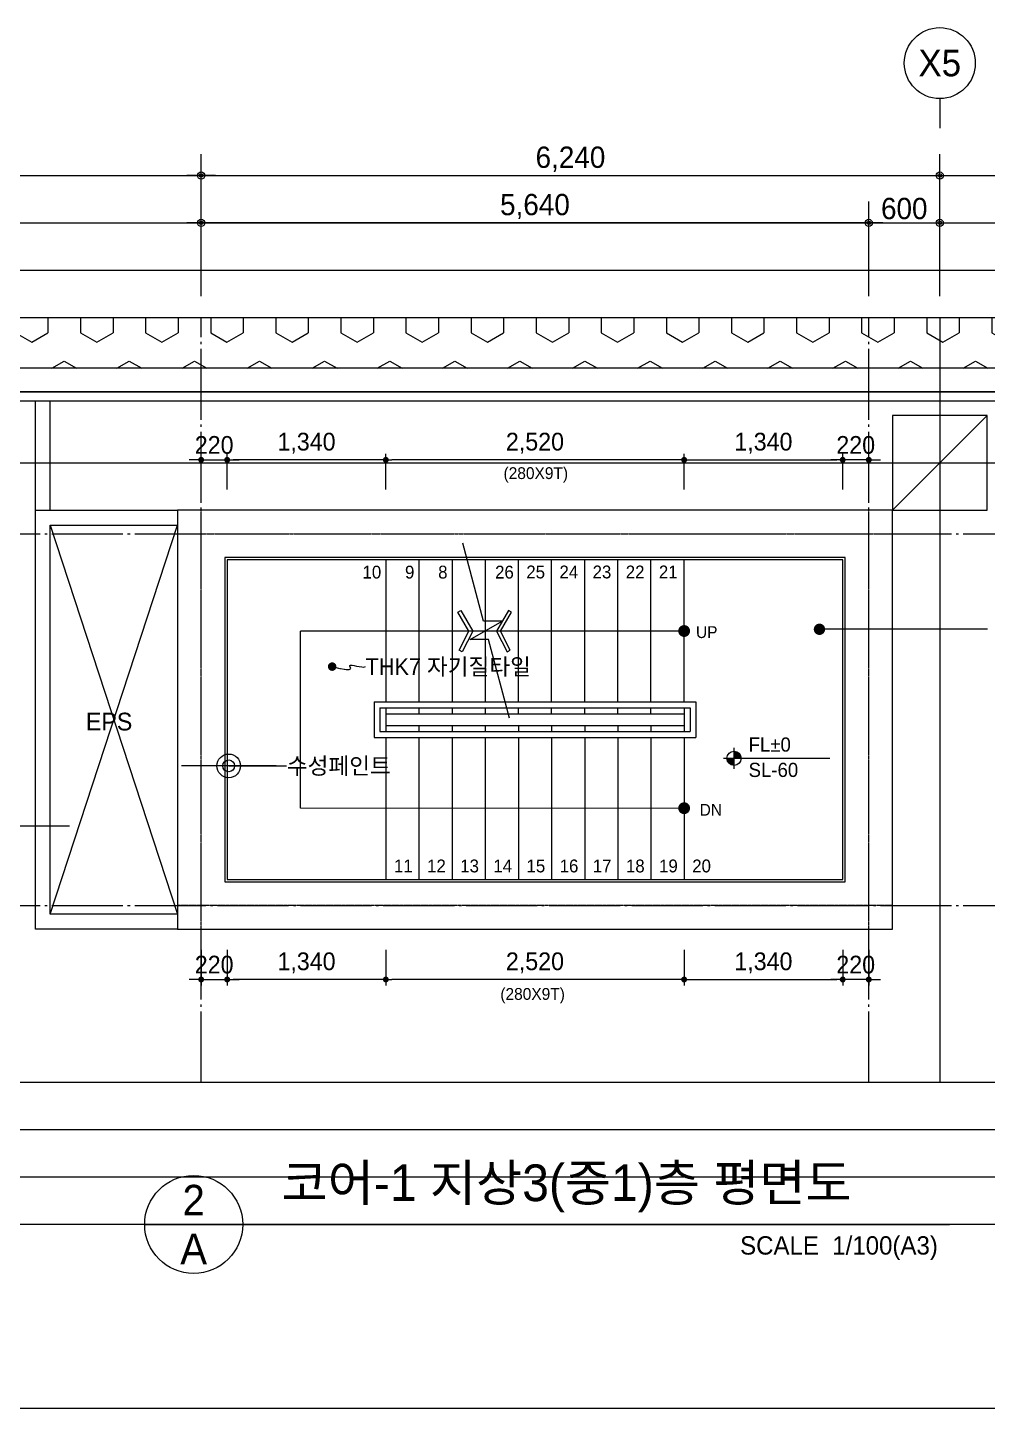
# Model space of a CAD drawing. Header units: millimetres. Extents: x 252711992 to 505989238, y 504776675 to 1009617600.
# Drawn here: x 252819549 to 252827657, y 504818337 to 504830007 of the extents above; entities that cross this region are included whole.
import ezdxf
from ezdxf.enums import TextEntityAlignment as Align
from ezdxf.xclip import XClip

# ---------------------------------------------------------------- set-up
doc = ezdxf.new("R2010")
doc.units = ezdxf.units.MM
doc.header["$XCLIPFRAME"] = 0
doc.linetypes.add('CEN', pattern=[35, 30, -2, 1, -2])
for name, color, linetype in [('$ZCDB_AUDIT_GENERATED_600D18', 7, 'Continuous'), ('0KD DIM', 7, 'Continuous'), ('4A.TEC CEN', 1, 'CEN'), ('4A.TEC CEN 보조1', 14, 'CEN'), ('4A.TEC ELE 4', 9, 'Continuous'), ('4A.TEC IND', 7, 'Continuous'), ('4A.TEC TEXT', 7, 'Continuous'), ('4A.TEC TEXT 1', 3, 'Continuous'), ('4A.TEC TEXT 2', 3, 'Continuous'), ('4A.TEC 기둥', 2, 'Continuous'), ('4A.TEC 마감선 2', 5, 'Continuous'), ('4A.TEC 벽체 1', 2, 'Continuous'), ('4A.TEC 벽체 3', 4, 'Continuous'), ('4A.TEC 심볼', 7, 'Continuous'), ('4A.TEC 해치 1', 9, 'Continuous'), ('CEN', 1, 'CEN'), ('LEV', 7, 'Continuous'), ('SYM', 1, 'Continuous'), ('TEXT', 7, 'Continuous'), ('㈜SE&C TEXT', 7, 'Continuous'), ('㈜SE&C 패턴 1', 8, 'Continuous')]:
    doc.layers.add(name, color=color, linetype=linetype)
doc.layers.add('DEFPOINT', color=135, linetype='Continuous', plot=False)
doc.styles.add('GHS', font='malgun.ttf')
doc.styles.add('나눔고딕', font='')
doc.styles.add('돋움', font='')
doc.styles.add('돋음체', font='')
doc.styles.add('울릉도L', font='')
doc.styles.get('나눔고딕').set_extended_font_data('Dotum')
doc.styles.get('돋움').set_extended_font_data('Dotum')
doc.styles.get('돋음체').set_extended_font_data('Dotum')
doc.styles.get('울릉도L').set_extended_font_data('Dotum')
doc.dimstyles.new('DIM_600(외부치수)', dxfattribs={"dimscale": 400, "dimtxt": 3.3, "dimasz": 1, "dimexe": 2, "dimexo": 2, "dimgap": 1, "dimtad": 1, "dimdec": 0, "dimdsep": 46, "dimlunit": 6, "dimtxsty": '나눔고딕', "dimblk1": 'DIMDOT', "dimblk2": 'DIMDOT', "dimsah": 1, "dimcen": 2.5, "dimdle": 1.5, "dimclrd": 8, "dimclre": 8, "dimclrt": 3, "dimadec": 0, "dimazin": 0, "dimtfac": 1, "dimtdec": 0, "dimtix": 1, "dimtmove": 2, "dimatfit": 3, "dimldrblk": 'DIMDOT', "dimfxl": 1, "dimtvp": 1, "dimtolj": 1, "dimtzin": 0, "dimarcsym": 0})
doc.dimstyles.new('DIM_80(외부치수)', dxfattribs={"dimscale": 40, "dimtxt": 3.3, "dimasz": 1, "dimexe": 2, "dimexo": 2, "dimgap": 1, "dimtad": 1, "dimdec": 0, "dimdsep": 46, "dimlunit": 6, "dimtxsty": '돋움', "dimblk1": 'DIMDOT', "dimblk2": 'DIMDOT', "dimsah": 1, "dimcen": 2.5, "dimdle": 1.5, "dimclrd": 1, "dimclre": 7, "dimclrt": 2, "dimadec": 0, "dimazin": 0, "dimtfac": 1, "dimtdec": 0, "dimtix": 1, "dimtmove": 2, "dimatfit": 3, "dimldrblk": 'DIMDOT', "dimfxl": 1, "dimtvp": 1, "dimtolj": 1, "dimtzin": 0, "dimarcsym": 0})
doc.dimstyles.new('KD DIM 1', dxfattribs={"dimscale": 50, "dimtxt": 3, "dimasz": 1, "dimexe": 1, "dimexo": 1, "dimgap": 1, "dimtad": 1, "dimdec": 0, "dimzin": 0, "dimdsep": 46, "dimlunit": 6, "dimtxsty": '돋음체', "dimblk": 'DOT', "dimcen": 3, "dimdle": 1, "dimclrd": 256, "dimclre": 256, "dimclrt": 3, "dimazin": 0, "dimtfac": 1, "dimtdec": 0, "dimtix": 1, "dimtmove": 2, "dimatfit": 3, "dimldrblk": 'OBLIQUE', "dimfxl": 1, "dimtvp": 0.8333, "dimtolj": 1, "dimtzin": 0, "dimarcsym": 0})

# ---------------------------------------------------------------- blocks, each defined once
blk = doc.blocks.new('DIMDOT')
at = {"color": 0}
blk.add_line((-2, 0), (2, 0), dxfattribs=at)
for radius in [0.5, 0.25]:
    blk.add_circle((0, 0), radius, dxfattribs=at)
blk = doc.blocks.new('*D137')
at = {"layer": '$ZCDB_AUDIT_GENERATED_600D18', "color": 8, "lineweight": -2, "transparency": 16777216}
for p, q in [((252821015, 504827737), (252821015, 504828937)), ((252827255, 504827737), (252827255, 504828937)), ((252821075, 504828757), (252827195, 504828757))]:
    blk.add_line(p, q, dxfattribs=at)
at = {"layer": 'Defpoints', "color": 0, "transparency": 16777216}
for p in [(252827255, 504828757), (252821015, 504827557), (252827255, 504827557, 0)]:
    blk.add_point(p, dxfattribs=at)
at = {"layer": '$ZCDB_AUDIT_GENERATED_600D18', "color": 8, "lineweight": -2, "transparency": 16777216, "xscale": 60, "yscale": 60, "zscale": 60, "rotation": 180}
blk.add_blockref('DIMDOT', (252821015, 504828757), dxfattribs=at)
at = {"layer": '$ZCDB_AUDIT_GENERATED_600D18', "color": 8, "lineweight": -2, "transparency": 16777216, "xscale": 60, "yscale": 60, "zscale": 60}
blk.add_blockref('DIMDOT', (252827255, 504828757), dxfattribs=at)
at = {"layer": '$ZCDB_AUDIT_GENERATED_600D18', "color": 3, "transparency": 16777216, "insert": (252824135, 504828895), "char_height": 180, "attachment_point": 5, "style": '나눔고딕'}
blk.add_mtext('\\A1;6,240', dxfattribs=at)
blk = doc.blocks.new('*D138')
at = {"layer": '$ZCDB_AUDIT_GENERATED_600D18', "color": 8, "lineweight": -2, "transparency": 16777216}
for p, q in [((252826655, 504827737, 0), (252826655, 504828537, 0)), ((252827255, 504827737, 0), (252827255, 504828537, 0)), ((252826715, 504828357, 0), (252827195, 504828357, 0))]:
    blk.add_line(p, q, dxfattribs=at)
at = {"layer": 'Defpoints', "color": 0, "transparency": 16777216}
for p in [(252827255, 504828357, 0), (252826655, 504827557, 3428), (252827255, 504827557, 4431)]:
    blk.add_point(p, dxfattribs=at)
at = {"layer": '$ZCDB_AUDIT_GENERATED_600D18', "color": 8, "lineweight": -2, "transparency": 16777216, "xscale": 60, "yscale": 60, "zscale": 60, "rotation": 180}
blk.add_blockref('DIMDOT', (252826655, 504828357, 0), dxfattribs=at)
at = {"layer": '$ZCDB_AUDIT_GENERATED_600D18', "color": 8, "lineweight": -2, "transparency": 16777216, "xscale": 60, "yscale": 60, "zscale": 60}
blk.add_blockref('DIMDOT', (252827255, 504828357, 0), dxfattribs=at)
at = {"layer": '$ZCDB_AUDIT_GENERATED_600D18', "color": 3, "transparency": 16777216, "insert": (252826955, 504828477, 0), "char_height": 180, "attachment_point": 5, "style": '나눔고딕'}
blk.add_mtext('\\A1;600', dxfattribs=at)
blk = doc.blocks.new('ccs122')
at = {"layer": '4A.TEC 심볼'}
blk.add_line((0, 8), (0, 3), dxfattribs=at)
blk.add_circle((0, 14), 6, dxfattribs=at)
at = {"layer": '4A.TEC TEXT 2', "color": 3, "style": 'GHS'}
blk.add_attdef('NO', text='', height=4.5, dxfattribs=at).set_placement((-0.01, 14.02), align=Align.MIDDLE_CENTER)
blk = doc.blocks.new('*D139')
at = {"layer": '$ZCDB_AUDIT_GENERATED_600D18', "color": 8, "lineweight": -2, "transparency": 16777216}
for p, q in [((252821015, 504827737, 0), (252821015, 504828537, 0)), ((252826655, 504827737, 0), (252826655, 504828537, 0)), ((252826595, 504828357, 0), (252821075, 504828357, 0))]:
    blk.add_line(p, q, dxfattribs=at)
at = {"layer": 'Defpoints', "color": 0, "transparency": 16777216}
for p in [(252821015, 504828357, 0), (252821015, 504827557), (252826655, 504827557, -47000)]:
    blk.add_point(p, dxfattribs=at)
at = {"layer": '$ZCDB_AUDIT_GENERATED_600D18', "color": 8, "lineweight": -2, "transparency": 16777216, "xscale": 60, "yscale": 60, "zscale": 60, "rotation": 180}
blk.add_blockref('DIMDOT', (252821015, 504828357, 0), dxfattribs=at)
at = {"layer": '$ZCDB_AUDIT_GENERATED_600D18', "color": 8, "lineweight": -2, "transparency": 16777216, "xscale": 60, "yscale": 60, "zscale": 60}
blk.add_blockref('DIMDOT', (252826655, 504828357, 0), dxfattribs=at)
at = {"layer": '$ZCDB_AUDIT_GENERATED_600D18', "color": 3, "transparency": 16777216, "insert": (252823835, 504828495, 0), "char_height": 180, "attachment_point": 5, "style": '나눔고딕'}
blk.add_mtext('\\A1;5,640', dxfattribs=at)
blk = doc.blocks.new('dwgFD3B')
at = {"layer": '4A.TEC CEN', "color": 250, "ltscale": 500}
blk.add_line((49194.51, -103936.83, -3333.33), (358000, -103936.83, -3333.33), dxfattribs=at)
at = {"layer": '4A.TEC CEN', "color": 250, "ltscale": 500, "elevation": -3333.33}
blk.add_lwpolyline([(208807.63, -39163.16), (208807.63, -267000)], dxfattribs=at)
blk = doc.blocks.new('c1')
at = {"layer": '4A.TEC 기둥'}
blk.add_lwpolyline([(1156776, -1012079), (1157576, -1012079), (1157576, -1011279), (1156776, -1011279)], close=True, dxfattribs=at)
at = {"layer": 'DEFPOINT'}
blk.add_line((1156776, -1012079), (1157576, -1011279), dxfattribs=at)
blk = doc.blocks.new('A$C3A5201BD')
at = {"layer": 'LEV'}
h = blk.add_hatch(color=256, dxfattribs=at)
h.paths.add_polyline_path([(200, 200), (335, 200, 0.414214), (200, 335)])
h.paths.add_polyline_path([(200, 65), (200, 200), (65, 200, 0.414214)])
at = {"layer": 'LEV', "color": 7}
for p, q in [((200, 0), (200, 400)), ((0, 200), (2007, 200)), ((0, 200), (400, 200))]:
    blk.add_line(p, q, dxfattribs=at)
blk.add_circle((200, 200), 135, dxfattribs=at)
blk = doc.blocks.new('A$C12ed4f0f')
at = {"layer": 'CEN'}
blk.add_lwpolyline([(36, 118), (107, 101), (153, 94), (180, 93), (192, 98), (193, 105), (189, 114), (185, 122), (184, 128), (191, 130), (204, 129), (222, 126), (243, 122), (265, 118), (286, 115), (304, 114), (318, 118)], dxfattribs=at)
at = {"layer": '㈜SE&C TEXT', "color": 1, "const_width": 35.9}
blk.add_lwpolyline([(18, 118, -1), (54, 118, -1)], format="xyb", close=True, dxfattribs=at)
at = {"layer": '4A.TEC TEXT', "style": '돋움'}
blk.add_text('THK7 자기질타일', height=140, dxfattribs=at).set_placement((318, 118), align=Align.MIDDLE_LEFT)
blk = doc.blocks.new('_Dot')
at = {"color": 0, "linetype": 'ByBlock', "lineweight": -2}
blk.add_line((-0.5, 0), (-1, 0), dxfattribs=at)
at = {"color": 0, "linetype": 'ByBlock', "const_width": 0.5}
blk.add_lwpolyline([(-0.25, 0, 1), (0.25, 0, 1)], format="xyb", close=True, dxfattribs=at)
blk = doc.blocks.new('*D608')
at = {"layer": '0KD DIM', "lineweight": -2, "transparency": 16777216}
for p, q in [((252822575, 504826104), (252822575, 504826404)), ((252825095, 504826104), (252825095, 504826404)), ((252825045, 504826354), (252822625, 504826354))]:
    blk.add_line(p, q, dxfattribs=at)
at = {"layer": 'Defpoints', "color": 0, "transparency": 16777216}
for p in [(252822575, 504826354), (252822575, 504826054, 0), (252825095, 504826054)]:
    blk.add_point(p, dxfattribs=at)
at = {"layer": '0KD DIM', "lineweight": -2, "transparency": 16777216, "xscale": 50, "yscale": 50, "zscale": 50, "rotation": 180}
blk.add_blockref('_Dot', (252822575, 504826354), dxfattribs=at)
at = {"layer": '0KD DIM', "lineweight": -2, "transparency": 16777216, "xscale": 50, "yscale": 50, "zscale": 50}
blk.add_blockref('_Dot', (252825095, 504826354), dxfattribs=at)
at = {"layer": '0KD DIM', "color": 3, "transparency": 16777216, "insert": (252823835, 504826494), "char_height": 150, "attachment_point": 5, "style": '돋음체'}
blk.add_mtext('\\A1;2,520', dxfattribs=at)
blk = doc.blocks.new('_OBLIQUE')
at = {"color": 0, "linetype": 'ByBlock'}
blk.add_line((-0.5, -0.5), (0.5, 0.5), dxfattribs=at)
blk = doc.blocks.new('*D609')
at = {"layer": '0KD DIM', "lineweight": -2, "transparency": 16777216}
for p, q in [((252825095, 504826104), (252825095, 504826404)), ((252826435, 504826104), (252826435, 504826404)), ((252825145, 504826354), (252826385, 504826354))]:
    blk.add_line(p, q, dxfattribs=at)
at = {"layer": 'Defpoints', "color": 0, "transparency": 16777216}
for p in [(252826435, 504826354), (252825095, 504826054), (252826435, 504826054)]:
    blk.add_point(p, dxfattribs=at)
at = {"layer": '0KD DIM', "lineweight": -2, "transparency": 16777216, "xscale": 50, "yscale": 50, "zscale": 50, "rotation": 180}
blk.add_blockref('_Dot', (252825095, 504826354), dxfattribs=at)
at = {"layer": '0KD DIM', "lineweight": -2, "transparency": 16777216, "xscale": 50, "yscale": 50, "zscale": 50}
blk.add_blockref('_Dot', (252826435, 504826354), dxfattribs=at)
at = {"layer": '0KD DIM', "color": 3, "transparency": 16777216, "insert": (252825765, 504826494), "char_height": 150, "attachment_point": 5, "style": '돋음체'}
blk.add_mtext('\\A1;1,340', dxfattribs=at)
blk = doc.blocks.new('*D610')
at = {"layer": '0KD DIM', "lineweight": -2, "transparency": 16777216}
for p, q in [((252821235, 504826104), (252821235, 504826404)), ((252822575, 504826104), (252822575, 504826404)), ((252822525, 504826354), (252821285, 504826354))]:
    blk.add_line(p, q, dxfattribs=at)
at = {"layer": 'Defpoints', "color": 0, "transparency": 16777216}
for p in [(252821235, 504826354), (252821235, 504826054), (252822575, 504826054)]:
    blk.add_point(p, dxfattribs=at)
at = {"layer": '0KD DIM', "lineweight": -2, "transparency": 16777216, "xscale": 50, "yscale": 50, "zscale": 50, "rotation": 180}
blk.add_blockref('_Dot', (252821235, 504826354), dxfattribs=at)
at = {"layer": '0KD DIM', "lineweight": -2, "transparency": 16777216, "xscale": 50, "yscale": 50, "zscale": 50}
blk.add_blockref('_Dot', (252822575, 504826354), dxfattribs=at)
at = {"layer": '0KD DIM', "color": 3, "transparency": 16777216, "insert": (252821905, 504826494), "char_height": 150, "attachment_point": 5, "style": '돋음체'}
blk.add_mtext('\\A1;1,340', dxfattribs=at)
blk = doc.blocks.new('*D611')
at = {"layer": '0KD DIM', "lineweight": -2, "transparency": 16777216}
for p, q in [((252826435, 504826104), (252826435, 504826404)), ((252826655, 504826104), (252826655, 504826404)), ((252826385, 504826354), (252826335, 504826354)), ((252826655, 504826354), (252826435, 504826354)), ((252826705, 504826354), (252826755, 504826354))]:
    blk.add_line(p, q, dxfattribs=at)
at = {"layer": 'Defpoints', "color": 0, "transparency": 16777216}
for p in [(252826435, 504826354), (252826435, 504826054), (252826655, 504826054)]:
    blk.add_point(p, dxfattribs=at)
at = {"layer": '0KD DIM', "lineweight": -2, "transparency": 16777216, "xscale": 50, "yscale": 50, "zscale": 50}
blk.add_blockref('_Dot', (252826435, 504826354), dxfattribs=at)
at = {"layer": '0KD DIM', "lineweight": -2, "transparency": 16777216, "xscale": 50, "yscale": 50, "zscale": 50, "rotation": 180}
blk.add_blockref('_Dot', (252826655, 504826354), dxfattribs=at)
at = {"layer": '0KD DIM', "color": 3, "transparency": 16777216, "insert": (252826545, 504826479), "char_height": 150, "attachment_point": 5, "style": '돋음체'}
blk.add_mtext('\\A1;220', dxfattribs=at)
blk = doc.blocks.new('*D612')
at = {"layer": '0KD DIM', "lineweight": -2, "transparency": 16777216}
for p, q in [((252821015, 504826104), (252821015, 504826404)), ((252821235, 504826104), (252821235, 504826404)), ((252820965, 504826354), (252820915, 504826354)), ((252821015, 504826354), (252821235, 504826354)), ((252821285, 504826354), (252821335, 504826354))]:
    blk.add_line(p, q, dxfattribs=at)
at = {"layer": 'Defpoints', "color": 0, "transparency": 16777216}
for p in [(252821235, 504826354), (252821015, 504826054), (252821235, 504826054)]:
    blk.add_point(p, dxfattribs=at)
at = {"layer": '0KD DIM', "lineweight": -2, "transparency": 16777216, "xscale": 50, "yscale": 50, "zscale": 50}
blk.add_blockref('_Dot', (252821015, 504826354), dxfattribs=at)
at = {"layer": '0KD DIM', "lineweight": -2, "transparency": 16777216, "xscale": 50, "yscale": 50, "zscale": 50, "rotation": 180}
blk.add_blockref('_Dot', (252821235, 504826354), dxfattribs=at)
at = {"layer": '0KD DIM', "color": 3, "transparency": 16777216, "insert": (252821125, 504826479), "char_height": 150, "attachment_point": 5, "style": '돋음체'}
blk.add_mtext('\\A1;220', dxfattribs=at)
blk = doc.blocks.new('*D1187')
at = {"layer": '0KD DIM', "lineweight": -2, "transparency": 16777216}
for p, q in [((252822575, 504822212), (252822575, 504821912)), ((252825095, 504822212), (252825095, 504821912)), ((252825045, 504821962), (252822625, 504821962))]:
    blk.add_line(p, q, dxfattribs=at)
at = {"layer": 'Defpoints', "color": 0, "transparency": 16777216}
for p in [(252822575, 504822262, 0), (252825095, 504822262, 5000), (252822575, 504821962)]:
    blk.add_point(p, dxfattribs=at)
at = {"layer": '0KD DIM', "lineweight": -2, "transparency": 16777216, "xscale": 50, "yscale": 50, "zscale": 50, "rotation": 180}
blk.add_blockref('_Dot', (252822575, 504821962), dxfattribs=at)
at = {"layer": '0KD DIM', "lineweight": -2, "transparency": 16777216, "xscale": 50, "yscale": 50, "zscale": 50}
blk.add_blockref('_Dot', (252825095, 504821962), dxfattribs=at)
at = {"layer": '0KD DIM', "color": 3, "transparency": 16777216, "insert": (252823835, 504822102), "char_height": 150, "attachment_point": 5, "style": '돋음체'}
blk.add_mtext('\\A1;2,520', dxfattribs=at)
blk = doc.blocks.new('*D1188')
at = {"layer": '0KD DIM', "lineweight": -2, "transparency": 16777216}
for p, q in [((252825095, 504822212), (252825095, 504821912)), ((252826435, 504822212), (252826435, 504821912)), ((252825145, 504821962), (252826385, 504821962))]:
    blk.add_line(p, q, dxfattribs=at)
at = {"layer": 'Defpoints', "color": 0, "transparency": 16777216}
for p in [(252825095, 504822262, 5000), (252826435, 504822262), (252826435, 504821962)]:
    blk.add_point(p, dxfattribs=at)
at = {"layer": '0KD DIM', "lineweight": -2, "transparency": 16777216, "xscale": 50, "yscale": 50, "zscale": 50, "rotation": 180}
blk.add_blockref('_Dot', (252825095, 504821962), dxfattribs=at)
at = {"layer": '0KD DIM', "lineweight": -2, "transparency": 16777216, "xscale": 50, "yscale": 50, "zscale": 50}
blk.add_blockref('_Dot', (252826435, 504821962), dxfattribs=at)
at = {"layer": '0KD DIM', "color": 3, "transparency": 16777216, "insert": (252825765, 504822102), "char_height": 150, "attachment_point": 5, "style": '돋음체'}
blk.add_mtext('\\A1;1,340', dxfattribs=at)
blk = doc.blocks.new('*D1189')
at = {"layer": '0KD DIM', "lineweight": -2, "transparency": 16777216}
for p, q in [((252821235, 504822212), (252821235, 504821912)), ((252822575, 504822212), (252822575, 504821912)), ((252822525, 504821962), (252821285, 504821962))]:
    blk.add_line(p, q, dxfattribs=at)
at = {"layer": 'Defpoints', "color": 0, "transparency": 16777216}
for p in [(252821235, 504822262), (252822575, 504822262), (252821235, 504821962)]:
    blk.add_point(p, dxfattribs=at)
at = {"layer": '0KD DIM', "lineweight": -2, "transparency": 16777216, "xscale": 50, "yscale": 50, "zscale": 50, "rotation": 180}
blk.add_blockref('_Dot', (252821235, 504821962), dxfattribs=at)
at = {"layer": '0KD DIM', "lineweight": -2, "transparency": 16777216, "xscale": 50, "yscale": 50, "zscale": 50}
blk.add_blockref('_Dot', (252822575, 504821962), dxfattribs=at)
at = {"layer": '0KD DIM', "color": 3, "transparency": 16777216, "insert": (252821905, 504822102), "char_height": 150, "attachment_point": 5, "style": '돋음체'}
blk.add_mtext('\\A1;1,340', dxfattribs=at)
blk = doc.blocks.new('*D1190')
at = {"layer": '0KD DIM', "lineweight": -2, "transparency": 16777216}
for p, q in [((252826435, 504822212), (252826435, 504821912)), ((252826655, 504822212), (252826655, 504821912)), ((252826385, 504821962), (252826335, 504821962)), ((252826655, 504821962), (252826435, 504821962)), ((252826705, 504821962), (252826755, 504821962))]:
    blk.add_line(p, q, dxfattribs=at)
at = {"layer": 'Defpoints', "color": 0, "transparency": 16777216}
for p in [(252826435, 504822262), (252826655, 504822262), (252826435, 504821962)]:
    blk.add_point(p, dxfattribs=at)
at = {"layer": '0KD DIM', "lineweight": -2, "transparency": 16777216, "xscale": 50, "yscale": 50, "zscale": 50}
blk.add_blockref('_Dot', (252826435, 504821962), dxfattribs=at)
at = {"layer": '0KD DIM', "lineweight": -2, "transparency": 16777216, "xscale": 50, "yscale": 50, "zscale": 50, "rotation": 180}
blk.add_blockref('_Dot', (252826655, 504821962), dxfattribs=at)
at = {"layer": '0KD DIM', "color": 3, "transparency": 16777216, "insert": (252826545, 504822087), "char_height": 150, "attachment_point": 5, "style": '돋음체'}
blk.add_mtext('\\A1;220', dxfattribs=at)
blk = doc.blocks.new('*D1191')
at = {"layer": '0KD DIM', "lineweight": -2, "transparency": 16777216}
for p, q in [((252821015, 504822212), (252821015, 504821912)), ((252821235, 504822212), (252821235, 504821912)), ((252820965, 504821962), (252820915, 504821962)), ((252821015, 504821962), (252821235, 504821962)), ((252821285, 504821962), (252821335, 504821962))]:
    blk.add_line(p, q, dxfattribs=at)
at = {"layer": 'Defpoints', "color": 0, "transparency": 16777216}
for p in [(252821015, 504822262), (252821235, 504822262), (252821235, 504821962)]:
    blk.add_point(p, dxfattribs=at)
at = {"layer": '0KD DIM', "lineweight": -2, "transparency": 16777216, "xscale": 50, "yscale": 50, "zscale": 50}
blk.add_blockref('_Dot', (252821015, 504821962), dxfattribs=at)
at = {"layer": '0KD DIM', "lineweight": -2, "transparency": 16777216, "xscale": 50, "yscale": 50, "zscale": 50, "rotation": 180}
blk.add_blockref('_Dot', (252821235, 504821962), dxfattribs=at)
at = {"layer": '0KD DIM', "color": 3, "transparency": 16777216, "insert": (252821125, 504822087), "char_height": 150, "attachment_point": 5, "style": '돋음체'}
blk.add_mtext('\\A1;220', dxfattribs=at)
blk = doc.blocks.new('A$C3bbbb777')
at = {"layer": '4A.TEC TEXT', "style": '돋움'}
blk.add_text('수성페인트', height=140, dxfattribs=at).set_placement((491, 110), align=Align.MIDDLE_LEFT)
at = {"layer": '㈜SE&C TEXT', "color": 1}
blk.add_leader([(0, 110, 0), (488, 110)], dimstyle='DIM_80(외부치수)', override={"dimasz": 5, "dimtad": 0}, dxfattribs=at)

msp = doc.modelspace()

# ---------------------------------------------------------------- hatches: boundary and pattern name
at = {"layer": '㈜SE&C 패턴 1'}
h = msp.add_hatch(dxfattribs=at)
h.set_pattern_fill('ANSI31', color=253, scale=50, angle=270, style=0)
h.set_pattern_definition([(270, (244592825.6, 507140731.62), (274.963066, 1e-11), [158.75, -317.5]), (30, (244592825.6, 507140731.62), (-137.481533, 238.125), [158.75, -317.5]), (330, (244592825.6, 507140572.87), (137.481533, 238.125), [158.75, -317.5])])
h.paths.add_polyline_path([(252829429.04, 504827128.18), (252829429.04, 504827557.16), (252817654.04, 504827557.16), (252817654.04, 504827128.18)])

# ---------------------------------------------------------------- linework, layer by layer
at = {"elevation": -4999.55, "flags": 128}
for points in [[(252829429.04, 504827128.18), (252817654.04, 504827128.18)], [(252829429.04, 504826928.18), (252817654.04, 504826928.18)]]:
    msp.add_lwpolyline(points, dxfattribs=at)
at = {"layer": '4A.TEC CEN', "ltscale": 20}
for p, q in [((252821015.3, 504821092.16), (252821015.3, 504827557.16)), ((252826655.3, 504821092.16), (252826655.3, 504827557.16)), ((252817654.04, 504825728.18), (252829429.04, 504825728.18)), ((252817654.04, 504822588.18), (252829429.04, 504822588.18))]:
    msp.add_line(p, q, dxfattribs=at)
at = {"layer": '4A.TEC CEN 보조1'}
for p, q in [((252821015.3, 504822388.18, -4999.55), (252821015.3, 504825928.18, -4999.55)), ((252826655.3, 504822388.18, -4999.55), (252826655.3, 504825928.18, -4999.55)), ((252820815.3, 504825728.18, -4999.55), (252826855.3, 504825728.18, -4999.55)), ((252820815.3, 504825728.18, -4999.55), (252826855.3, 504825728.18, -4999.55)), ((252820815.3, 504825728.18, -4999.55), (252826855.3, 504825728.18, -4999.55)), ((252820815.3, 504825728.18, -4999.55), (252826855.3, 504825728.18, -4999.55)), ((252826855.3, 504822588.18, -4999.55), (252820815.3, 504822588.18, -4999.55))]:
    msp.add_line(p, q, dxfattribs=at)
at = {"layer": '4A.TEC ELE 4', "color": 8, "ltscale": 0.3}
for p, q in [((252822575.3, 504825508.18, -4999.55), (252822575.3, 504824308.18, -4999.55)), ((252822855.3, 504825508.18, -4999.55), (252822855.3, 504824308.18, -4999.55)), ((252822855.3, 504825508.18, -4999.55), (252822855.3, 504824308.18, -4999.55)), ((252823135.3, 504825508.18, -4999.55), (252823135.3, 504824308.18, -4999.55)), ((252823695.3, 504824308.18, -4999.55), (252823695.3, 504825508.18, -4999.55)), ((252823975.3, 504824308.18, -4999.55), (252823975.3, 504825508.18, -4999.55)), ((252824255.3, 504824308.18, -4999.55), (252824255.3, 504825508.18, -4999.55)), ((252824535.3, 504824308.18, -4999.55), (252824535.3, 504825508.18, -4999.55)), ((252824815.3, 504824308.18, -4999.55), (252824815.3, 504825508.18, -4999.55)), ((252825095.3, 504824308.18, -4999.55), (252825095.3, 504825508.18, -4999.55)), ((252822475.3, 504824308.18, -4999.55), (252822475.3, 504824008.18, -4999.55)), ((252822475.3, 504824308.18, -4999.55), (252825195.3, 504824308.18, -4999.55)), ((252825195.3, 504824308.18, -4999.55), (252825195.3, 504824008.18, -4999.55)), ((252822525.3, 504824258.18, -4999.55), (252822525.3, 504824058.18, -4999.55)), ((252822525.3, 504824258.18, -4999.55), (252825145.3, 504824258.18, -4999.55)), ((252822575.3, 504824258.18, -4999.55), (252822575.3, 504824208.18, -4999.55)), ((252822575.3, 504824258.18, -4999.55), (252822575.3, 504824108.18, -4999.55)), ((252822575.3, 504824208.18, -4999.55), (252825095.3, 504824208.18, -4999.55)), ((252822855.3, 504824258.18, -4999.55), (252822855.3, 504824208.18, -4999.55)), ((252822855.3, 504824258.18, -4999.55), (252822855.3, 504824208.18, -4999.55)), ((252823135.3, 504824258.18, -4999.55), (252823135.3, 504824208.18, -4999.55)), ((252824255.3, 504824208.18, -4999.55), (252824255.3, 504824258.18, -4999.55)), ((252824535.3, 504824208.18, -4999.55), (252824535.3, 504824258.18, -4999.55)), ((252824815.3, 504824208.18, -4999.55), (252824815.3, 504824258.18, -4999.55)), ((252825095.3, 504824258.18, -4999.55), (252825095.3, 504824108.18, -4999.55)), ((252825145.3, 504824258.18, -4999.55), (252825145.3, 504824058.18, -4999.55)), ((252822525.3, 504824058.18, -4999.55), (252825145.3, 504824058.18, -4999.55)), ((252822575.3, 504824108.18, -4999.55), (252825095.3, 504824108.18, -4999.55)), ((252822575.3, 504824108.18, -4999.55), (252822575.3, 504824058.18, -4999.55)), ((252822855.3, 504824108.18, -4999.55), (252822855.3, 504824058.18, -4999.55)), ((252823135.3, 504824108.18, -4999.55), (252823135.3, 504824058.18, -4999.55)), ((252824255.3, 504824108.18, -4999.55), (252824255.3, 504824058.18, -4999.55)), ((252824535.3, 504824108.18, -4999.55), (252824535.3, 504824058.18, -4999.55)), ((252824815.3, 504824108.18, -4999.55), (252824815.3, 504824058.18, -4999.55)), ((252825095.3, 504824108.18, -4999.55), (252825095.3, 504824058.18, -4999.55)), ((252822475.3, 504824008.18, -4999.55), (252825195.3, 504824008.18, -4999.55)), ((252822575.3, 504824008.18, -4999.55), (252822575.3, 504822808.18, -4999.55)), ((252822855.3, 504824008.18, -4999.55), (252822855.3, 504822808.18, -4999.55)), ((252823135.3, 504824008.18, -4999.55), (252823135.3, 504822808.18, -4999.55)), ((252823415.3, 504824008.18, -4999.55), (252823415.3, 504822808.18, -4999.55)), ((252823695.3, 504824008.18, -4999.55), (252823695.3, 504822808.18, -4999.55)), ((252823975.3, 504824008.18, -4999.55), (252823975.3, 504822808.18, -4999.55)), ((252824255.3, 504824008.18, -4999.55), (252824255.3, 504822808.18, -4999.55)), ((252824535.3, 504824008.18, -4999.55), (252824535.3, 504822808.18, -4999.55)), ((252824815.3, 504824008.18, -4999.55), (252824815.3, 504822808.18, -4999.55)), ((252825095.3, 504824008.18, -4999.55), (252825095.3, 504822808.18, -4999.55))]:
    msp.add_line(p, q, dxfattribs=at)
at = {"layer": '4A.TEC ELE 4', "color": 8}
for p, q in [((252823415.3, 504825508.18, -4999.55), (252823415.3, 504824308.18, -4999.55)), ((252823695.3, 504824208.18, -4999.55), (252823695.3, 504824258.18, -4999.55)), ((252823695.3, 504824108.18, -4999.55), (252823695.3, 504824058.18, -4999.55))]:
    msp.add_line(p, q, dxfattribs=at)
at = {"layer": '4A.TEC ELE 4', "color": 8, "ltscale": 0.02}
for p, q in [((252823415.3, 504824258.18, -4999.55), (252823415.3, 504824208.18, -4999.55)), ((252823415.3, 504824108.18, -4999.55), (252823415.3, 504824058.18, -4999.55))]:
    msp.add_line(p, q, dxfattribs=at)
at = {"layer": '4A.TEC ELE 4', "color": 8, "ltscale": 0.2}
for p, q in [((252823975.3, 504824208.18, -4999.55), (252823975.3, 504824258.18, -4999.55)), ((252823975.3, 504824108.18, -4999.55), (252823975.3, 504824058.18, -4999.55))]:
    msp.add_line(p, q, dxfattribs=at)
at = {"layer": '4A.TEC ELE 4', "color": 8, "ltscale": 0.3, "elevation": -4999.55}
msp.add_lwpolyline([(252823621.1, 504824171), (252823443.27, 504824834.67), (252823287.98, 504824834.67), (252823556.95, 504824989.96), (252823401.66, 504824989.96), (252823224.52, 504825651.06)], dxfattribs=at)
at = {"layer": '4A.TEC IND', "color": 8}
for p, q in [((252825095.3, 504824905.68, -4999.55), (252821855.3, 504824905.67, -4999.55)), ((252821855.3, 504823408.97, -4999.55), (252821855.3, 504824905.67, -4999.55)), ((252825105.3, 504823408.17, -4999.55), (252821855.3, 504823408.97, -4999.55))]:
    msp.add_line(p, q, dxfattribs=at)
at = {"layer": '4A.TEC IND', "color": 8, "elevation": -4999.55}
for points in [[(252823218.77, 504824731.06), (252823193.99, 504824745.37), (252823275.93, 504824905.67), (252823183.03, 504825066.58), (252823207.81, 504825080.89), (252823308.97, 504824905.67)], [(252823601.39, 504824731.06), (252823626.17, 504824745.37), (252823544.23, 504824905.68), (252823637.13, 504825066.58), (252823612.35, 504825080.89), (252823511.19, 504824905.68)]]:
    msp.add_lwpolyline(points, close=True, dxfattribs=at)
at = {"layer": '4A.TEC IND', "const_width": 50, "elevation": -4999.55}
for points in [[(252825070.3, 504824907.38, -1), (252825120.3, 504824907.38, -1)], [(252825070.3, 504823409.87, -1), (252825120.3, 504823409.87, -1)]]:
    msp.add_lwpolyline(points, format="xyb", close=True, dxfattribs=at)
at = {"layer": '4A.TEC 마감선 2'}
for p, q in [((252826435.3, 504825508.18, -4999.55), (252821235.3, 504825508.18, -4999.55)), ((252821235.3, 504825508.18, -4999.55), (252821235.3, 504822808.18, -4999.55)), ((252826435.3, 504822808.18, -4999.55), (252826435.3, 504825508.18, -4999.55)), ((252821235.3, 504822808.18, -4999.55), (252826435.3, 504822808.18, -4999.55))]:
    msp.add_line(p, q, dxfattribs=at)
at = {"layer": '4A.TEC 벽체 1'}
for p, q in [((252826855.3, 504825928.18, -4999.55), (252820815.3, 504825928.18, -4999.55)), ((252820815.3, 504825928.18, -4999.55), (252820815.3, 504822388.18, -4999.55)), ((252826855.3, 504825928.18, -4999.55), (252820815.3, 504825928.18, -4999.55)), ((252826855.3, 504825928.18, -4999.55), (252820815.3, 504825928.18, -4999.55)), ((252826855.3, 504825928.18, -4999.55), (252820815.3, 504825928.18, -4999.55)), ((252826855.3, 504822388.18, -4999.55), (252826855.3, 504825928.18, -4999.55)), ((252826455.3, 504825528.18, -4999.55), (252821215.3, 504825528.18, -4999.55)), ((252821215.3, 504825528.18, -4999.55), (252821215.3, 504822788.18, -4999.55)), ((252826455.3, 504822788.18, -4999.55), (252826455.3, 504825528.18, -4999.55)), ((252821215.3, 504822788.18, -4999.55), (252826455.3, 504822788.18, -4999.55)), ((252820815.3, 504822388.18, -4999.55), (252826855.3, 504822388.18, -4999.55))]:
    msp.add_line(p, q, dxfattribs=at)
at = {"layer": '4A.TEC 벽체 3'}
for p, q in [((252819615.3, 504825928.18, -4999.55), (252819615.3, 504826853.18, -4999.55)), ((252819615.3, 504825928.18, -4999.55), (252819615.3, 504826853.18, -4999.55)), ((252819740.3, 504825928.18, -4999.55), (252819740.3, 504826853.18, -4999.55)), ((252819740.3, 504825928.18, -4999.55), (252819740.3, 504826853.18, -4999.55))]:
    msp.add_line(p, q, dxfattribs=at)
at = {"layer": '4A.TEC 벽체 3', "elevation": -4999.55}
for points in [[(252817654.04, 504826928.18), (252829429.04, 504826928.18)], [(252817654.04, 504826853.18), (252829429.04, 504826853.18)]]:
    msp.add_lwpolyline(points, dxfattribs=at)
at = {"layer": '4A.TEC 벽체 3', "elevation": -4999.55, "flags": 128}
for points in [[(252820815.3, 504822388.18), (252819615.3, 504822388.18), (252819615.3, 504825928.18), (252820815.3, 504825928.18)], [(252820815.3, 504822513.18), (252819740.3, 504822513.18), (252819740.3, 504825803.18), (252820815.3, 504825803.18)]]:
    msp.add_lwpolyline(points, dxfattribs=at)
at = {"layer": '4A.TEC 심볼'}
msp.add_line((252820537.72, 504819892.16, 3333.33), (252827336.14, 504819892.16, 3333.33), dxfattribs=at)
msp.add_circle((252820951.72, 504819892.16, 3333.33), 414, dxfattribs=at)
at = {"layer": '4A.TEC 해치 1'}
for p, q in [((252819740.3, 504822513.18, -4999.55), (252820815.3, 504825803.18, -4999.55)), ((252819740.3, 504825803.18, -4999.55), (252820815.3, 504822513.18, -4999.55))]:
    msp.add_line(p, q, dxfattribs=at)
at = {"layer": 'DEFPOINT'}
msp.add_line((252832191.54, 504818337.29, 3333.33), (252795991.54, 504818337.29, 3333.33), dxfattribs=at)
at = {"layer": 'DEFPOINT', "elevation": 3333.33}
for points in [[(252816454.04, 504828757.16), (252830629.04, 504828757.16), (252830629.04, 504819892.16), (252816454.04, 504819892.16)], [(252816854.04, 504828357.16), (252830229.04, 504828357.16), (252830229.04, 504820292.16), (252816854.04, 504820292.16)], [(252817254.04, 504827957.16), (252829829.04, 504827957.16), (252829829.04, 504820692.16), (252817254.04, 504820692.16)], [(252817654.04, 504827557.16), (252829429.04, 504827557.16), (252829429.04, 504821092.16), (252817654.04, 504821092.16)]]:
    msp.add_lwpolyline(points, close=True, dxfattribs=at)
at = {"layer": 'SYM'}
msp.add_line((252819904.09, 504823257.12), (252818121.66, 504823257.12), dxfattribs=at)
at = {"layer": 'TEXT'}
msp.add_line((252827659.09, 504824922.01), (252826238.6, 504824922.01), dxfattribs=at)
at = {"layer": 'TEXT', "const_width": 47.82}
msp.add_lwpolyline([(252826238.6, 504824945.92, -1), (252826238.6, 504824898.1, -1)], format="xyb", close=True, dxfattribs=at)

# ---------------------------------------------------------------- block references
ref = msp.add_blockref('dwgFD3B', (252618447.67, 504930265.01, -1666.22))
XClip(ref).set_block_clipping_path([(199206.3709577918, -109172.850899756), (210981.3709591925, -102707.850900948)])
for name, p in [('A$C12ed4f0f', (252822085.68, 504824488.66)), ('A$C3bbbb777', (252821247.79, 504823657.57))]:
    msp.add_blockref(name, p)
at = {"layer": '4A.TEC 기둥'}
msp.add_blockref('c1', (251670079.63, 505838007.51, -4999.55), dxfattribs=at)
at = {"layer": '4A.TEC 심볼'}
ref = msp.add_blockref('ccs122', (252827255.3, 504829007.16, 0), dxfattribs=dict(at, xscale=49.99999977496833, yscale=49.99999977496833, zscale=49.99999977496833))
ref.add_attrib('NO', 'X5', dxfattribs={"layer": '0', "color": 3, "height": 225, "style": '울릉도L'}).set_placement((252827254.99, 504829708.06, 0), align=Align.MIDDLE_CENTER)
at = {"layer": 'LEV', "xscale": 0.4469841265468151, "yscale": 0.4469841265468151, "zscale": 0.4469841265468151}
msp.add_blockref('A$C3A5201BD', (252825427.91, 504823742.62), dxfattribs=at)

# ---------------------------------------------------------------- texts
at = {"layer": '0KD DIM', "color": 3, "style": '돋음체'}
for p in [(252823842.17, 504826241.7, -4999.55), (252823815.21, 504821840.01, -9999.1)]:
    msp.add_text('(280X9T)', height=100, dxfattribs=at).set_placement(p, align=Align.MIDDLE_CENTER)
at = {"layer": '4A.TEC TEXT 1', "style": '돋음체'}
for s, p in [('UP', (252825195.32, 504824898.06)), ('DN', (252825226.48, 504823396.34))]:
    msp.add_text(s, height=100, dxfattribs=at).set_placement(p, align=Align.MIDDLE_LEFT)
at = {"layer": '4A.TEC TEXT 2', "color": 3, "style": '나눔고딕'}
msp.add_text('코어-1 지상3(중1)층 평면도', height=310.5, dxfattribs=at).set_placement((252821694.61, 504819995.66, 3333.33), align=Align.BOTTOM_LEFT)
for s, p in [('2', (252820951.72, 504820099.16, 3333.33)), ('A', (252820951.72, 504819685.16, 3333.33))]:
    msp.add_text(s, height=258.75, dxfattribs=at).set_placement(p, align=Align.MIDDLE)
msp.add_text('SCALE  1/100(A3)', height=155.25, dxfattribs=at).set_placement((252827238.94, 504819590.52, 3333.33), align=Align.BOTTOM_RIGHT)
at = {"layer": 'LEV', "style": '돋움'}
for s, p in [('FL%%P0', (252825640.04, 504823887.92)), ('SL-60', (252825640.04, 504823673.71))]:
    msp.add_text(s, height=120, dxfattribs=at).set_placement(p)
at = {"layer": 'TEXT', "style": '나눔고딕'}
for s, height, p in [('10', 108.675, (252822536.33, 504825318.23, 9999.1)), ('9', 108.68, (252822816.33, 504825318.23, 9999.1)), ('8', 108.68, (252823096.33, 504825318.23, 9999.1)), ('26', 108.675, (252823656.33, 504825318.23, 4999.55)), ('25', 108.675, (252823920.09, 504825319.41, 4999.55)), ('24', 108.675, (252824200.09, 504825319.41, 4999.55)), ('23', 108.675, (252824480.09, 504825319.41, 4999.55)), ('22', 108.675, (252824760.09, 504825319.41, 4999.55)), ('21', 108.675, (252825040.09, 504825319.41, 4999.55)), ('11', 108.675, (252822801.81, 504822834.78, 4999.55)), ('12', 108.675, (252823081.81, 504822834.78, 4999.55)), ('13', 108.675, (252823361.81, 504822834.78, 4999.55)), ('14', 108.675, (252823641.81, 504822834.78, 4999.55)), ('15', 108.675, (252823921.81, 504822834.78, 4999.55)), ('16', 108.675, (252824201.81, 504822834.78, 4999.55)), ('17', 108.675, (252824481.81, 504822834.78, 4999.55)), ('18', 108.675, (252824761.81, 504822834.78, 4999.55)), ('19', 108.675, (252825041.81, 504822834.78, 4999.55)), ('20', 108.675, (252825321.81, 504822834.78, 4999.55))]:
    msp.add_text(s, height=height, dxfattribs=at).set_placement(p, align=Align.BOTTOM_RIGHT)
at = {"layer": 'TEXT', "style": '돋움'}
msp.add_text('EPS', height=150, dxfattribs=at).set_placement((252820237.1, 504824142.03), align=Align.MIDDLE_CENTER)

# ---------------------------------------------------------------- dimensions: what is measured, and where the dimension line sits
at = {"layer": '$ZCDB_AUDIT_GENERATED_600D18'}
for base, p1, p2, picture, middle in [((252827255.3, 504828757.16), (252821015.3, 504827557.16), (252827255.3, 504827557.16, 0), '*D137', (252824135.3, 504828894.62)), ((252827255.3, 504828357.16, 0), (252826655.3, 504827557.16, 3428.09), (252827255.3, 504827557.16, 4431.44), '*D138', (252826955.3, 504828477.28, 0))]:
    dim = msp.add_linear_dim(base=base, p1=p1, p2=p2, dimstyle='DIM_600(외부치수)', override={"dimscale": 300, "dimtxt": 0.6, "dimasz": 0.2, "dimexe": 0.6, "dimexo": 0.6, "dimgap": 0.1, "dimdec": 1, "dimblk1": 'DIMDOT', "dimblk2": 'DIMDOT', "dimdle": 0.5}, dxfattribs=at)
    dim.commit()
    dim.dimension.update_dxf_attribs({"geometry": picture, "text_midpoint": middle})
dim = msp.add_linear_dim(base=(252821015.3, 504828357.16, 0), p1=(252826655.3, 504827557.16, -47000), p2=(252821015.3, 504827557.16), angle=180, dimstyle='DIM_600(외부치수)', override={"dimscale": 300, "dimtxt": 0.6, "dimasz": 0.2, "dimexe": 0.6, "dimexo": 0.6, "dimgap": 0.1, "dimdec": 1, "dimblk1": 'DIMDOT', "dimblk2": 'DIMDOT', "dimdle": 0.5}, dxfattribs=at)
dim.commit()
dim.dimension.update_dxf_attribs({"geometry": '*D139', "text_midpoint": (252823835.3, 504828494.62, 0)})
at = {"layer": '0KD DIM'}
for base, p1, p2, picture, middle in [((252821235.3, 504826354.18, -4999.55), (252821015.3, 504826054.18, -4999.55), (252821235.3, 504826054.18, -4999.55), '*D612', (252821125.3, 504826479.28, -4999.55)), ((252826435.3, 504826354.18, -4999.55), (252825095.3, 504826054.18, -4999.55), (252826435.3, 504826054.18, -4999.55), '*D609', (252825765.3, 504826493.73, -4999.55)), ((252821235.3, 504821962.18, -9999.1), (252821015.3, 504822262.18, -9999.1), (252821235.3, 504822262.18, -9999.1), '*D1191', (252821125.3, 504822087.28, -9999.1)), ((252826435.3, 504821962.18, -9999.1), (252825095.3, 504822262.18, -4999.55), (252826435.3, 504822262.18, -9999.1), '*D1188', (252825765.3, 504822101.73, -9999.1))]:
    dim = msp.add_linear_dim(base=base, p1=p1, p2=p2, dimstyle='KD DIM 1', dxfattribs=at)
    dim.commit()
    dim.dimension.update_dxf_attribs({"geometry": picture, "text_midpoint": middle})
for base, p1, p2, picture, middle in [((252821235.3, 504826354.18, -4999.55), (252822575.3, 504826054.18, -4999.55), (252821235.3, 504826054.18, -4999.55), '*D610', (252821905.3, 504826493.73, -4999.55)), ((252822575.3, 504826354.18, -4999.55), (252825095.3, 504826054.18, -4999.55), (252822575.3, 504826054.18, -4999.55), '*D608', (252823835.3, 504826493.73, -4999.55)), ((252826435.3, 504826354.18, -4999.55), (252826655.3, 504826054.18, -4999.55), (252826435.3, 504826054.18, -4999.55), '*D611', (252826545.3, 504826479.28, -4999.55)), ((252821235.3, 504821962.18, -9999.1), (252822575.3, 504822262.18, -9999.1), (252821235.3, 504822262.18, -9999.1), '*D1189', (252821905.3, 504822101.73, -9999.1)), ((252822575.3, 504821962.18, -9999.1), (252825095.3, 504822262.18, -4999.55), (252822575.3, 504822262.18, -9999.1), '*D1187', (252823835.3, 504822101.73, -9999.1)), ((252826435.3, 504821962.18, -9999.1), (252826655.3, 504822262.18, -9999.1), (252826435.3, 504822262.18, -9999.1), '*D1190', (252826545.3, 504822087.28, -9999.1))]:
    dim = msp.add_linear_dim(base=base, p1=p1, p2=p2, angle=180, dimstyle='KD DIM 1', dxfattribs=at)
    dim.commit()
    dim.dimension.update_dxf_attribs({"geometry": picture, "text_midpoint": middle})

doc.saveas('drawing.dxf')
